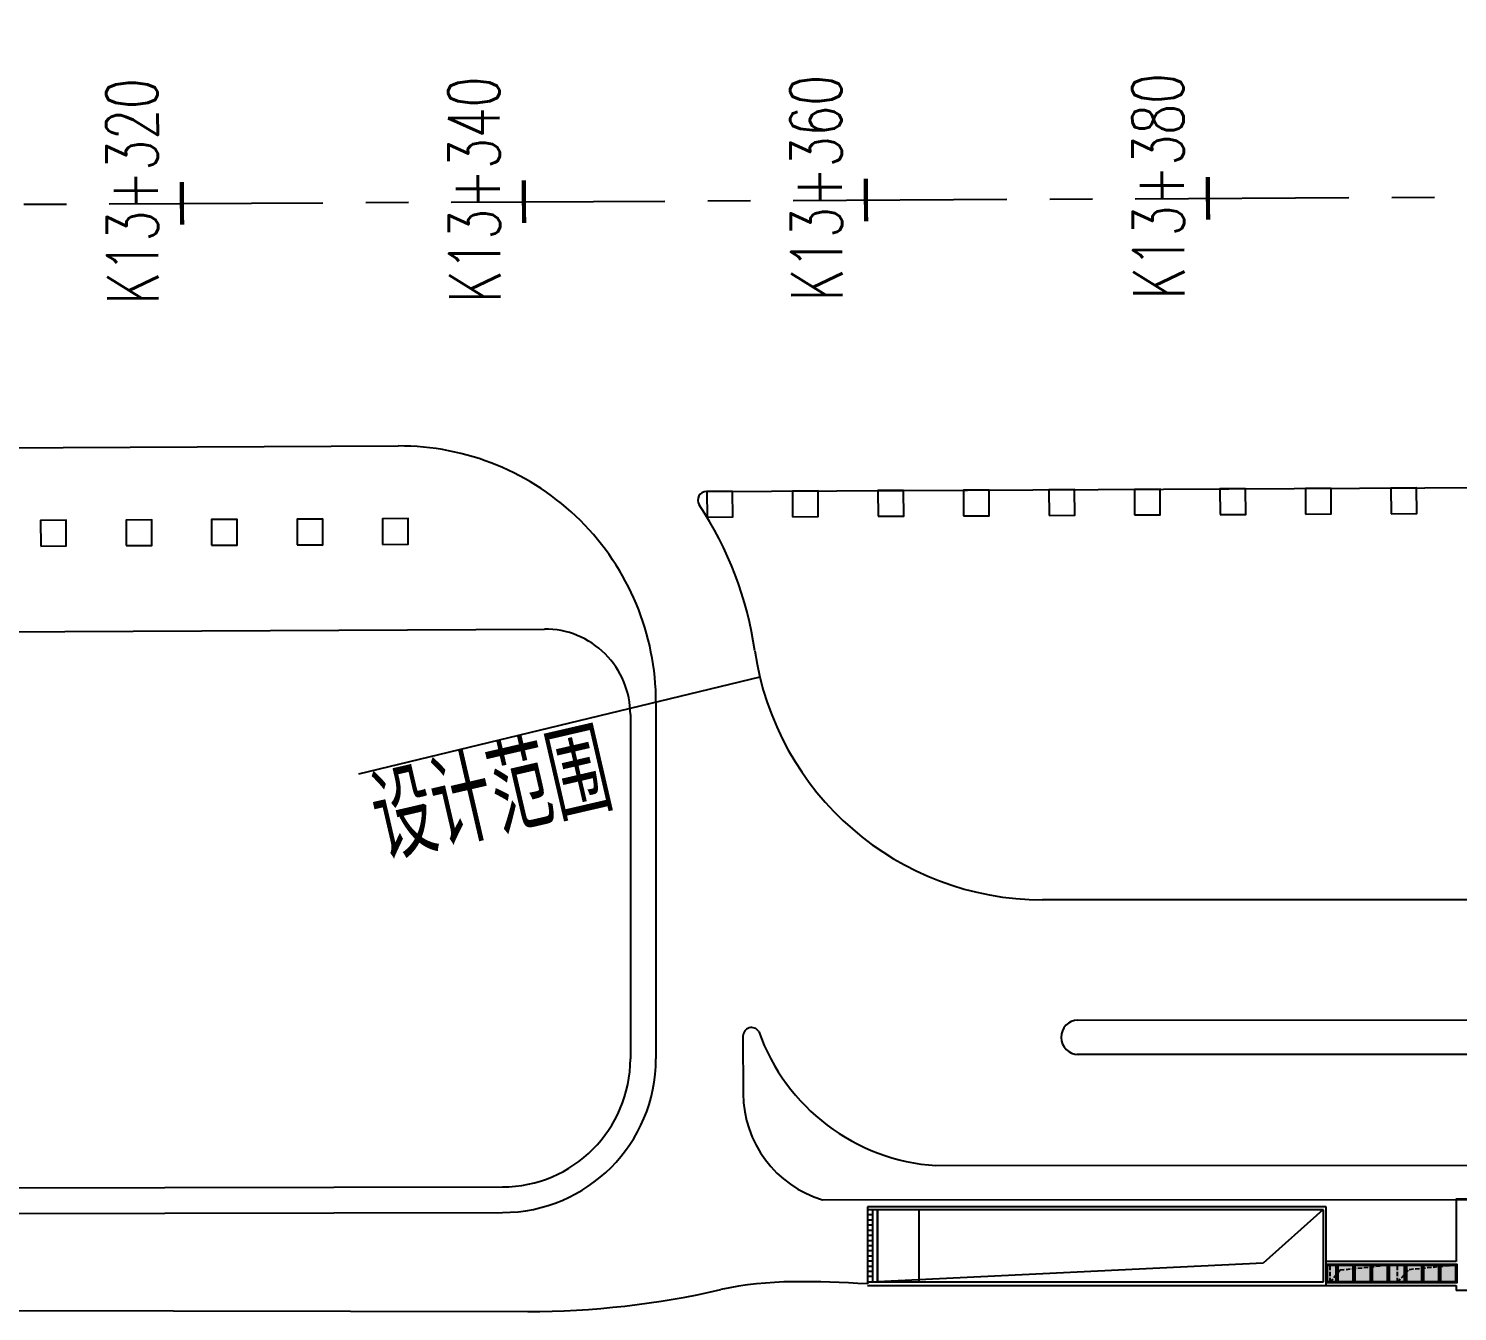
# Model space of a CAD drawing. Extents: x 113363 to 119694, y 18926 to 19620.
# Drawn here: x 117478.2 to 117561.8, y 19218.5 to 19293.5 of the extents above; entities that cross this region are included whole.
import ezdxf
from ezdxf.enums import TextEntityAlignment as Align

# ---------------------------------------------------------------- set-up
doc = ezdxf.new("R2010")
doc.units = 0
for name, pattern in [('CENTER', [2, 1.25, -0.25, 0.25, -0.25]), ('CONTINOUS', [0]), ('DASH', [0.35, 0.25, -0.1])]:
    doc.linetypes.add(name, pattern=pattern)
for name, color, linetype in [('AXIS', 2, 'Continuous'), ('FW', 4, 'Continuous'), ('SGFW', 4, 'Continuous'), ('SZ-ZH-DIM', 7, 'Continuous'), ('人行道', 1, 'Continuous'), ('构筑物', 41, 'Continuous'), ('树池绿化', 3, 'Continuous'), ('立道牙', 5, 'Continuous')]:
    doc.layers.add(name, color=color, linetype=linetype)
doc.styles.add('hysztext', font='txtd.shx', dxfattribs={"width": 0.7, "bigfont": 'hztxt.shx'})
doc.styles.add('HZTXT', font='ROMANS', dxfattribs={"width": 0.75, "bigfont": 'HZTXT'})

# ---------------------------------------------------------------- blocks, each defined once
blk = doc.blocks.new('11')
at = {"layer": '树池绿化', "linetype": 'CONTINOUS'}
blk.add_lwpolyline([(0, 0), (1.5, 0), (1.5, 1.5), (0, 1.5)], close=True, dxfattribs=at)

msp = doc.modelspace()

# ---------------------------------------------------------------- hatches: boundary and pattern name
at = {"layer": '构筑物'}
h = msp.add_hatch(dxfattribs=at)
h.set_pattern_fill('HEX', color=256, scale=0.100134, style=0)
h.set_pattern_definition([(0, (-150.121156, -25.73701), (0, 0.021679584238), [0.0125167137925, -0.025033427585]), (120, (-150.121156, -25.73701), (-0.0187750706934, -0.010839792119), [0.0125167137925, -0.025033427585]), (60, (-150.10864, -25.73701), (-0.0187750706934, 0.010839792119), [0.0125167137925, -0.025033427585])])
h.paths.add_polyline_path([(117560.838, 19221.198), (117561.699, 19221.198), (117561.699, 19220.236), (117560.838, 19220.236)])
h.paths.add_polyline_path([(117559.837, 19221.198), (117560.698, 19221.198), (117560.698, 19220.236), (117559.837, 19220.236)])
h.paths.add_polyline_path([(117558.836, 19221.198), (117559.697, 19221.198), (117559.697, 19220.236), (117558.836, 19220.236)])
h.paths.add_polyline_path([(117557.834, 19221.198), (117558.695, 19221.198), (117558.695, 19220.236), (117557.834, 19220.236)])
h.paths.add_polyline_path([(117556.833, 19221.198), (117557.694, 19221.198), (117557.694, 19220.236), (117556.833, 19220.236)])
h.paths.add_polyline_path([(117555.832, 19221.198), (117556.693, 19221.198), (117556.693, 19220.236), (117555.832, 19220.236)])
h.paths.add_polyline_path([(117554.83, 19221.198), (117555.691, 19221.198), (117555.691, 19220.236), (117554.83, 19220.236)])
h.paths.add_polyline_path([(117554.204, 19221.198), (117554.69, 19221.198), (117554.69, 19220.236), (117554.204, 19220.236)])

# ---------------------------------------------------------------- linework, layer by layer
at = {"layer": 'AXIS', "color": 211, "linetype": 'CENTER', "ltscale": 10}
msp.add_line((113543.008, 19263.619), (119536.495, 19293.532), dxfattribs=at)
at = {"layer": 'FW', "linetype": 'CONTINOUS'}
msp.add_line((117521.016, 19255.586), (117497.543, 19249.918), dxfattribs=at)
at = {"layer": 'SZ-ZH-DIM'}
for points in [[(117547.208, 19284.854, 0.25, 0.25, 0), (117547.22, 19282.354, 0.25, 0.25, 0)], [(117487.208, 19284.554, 0.25, 0.25, 0), (117487.221, 19282.054, 0.25, 0.25, 0)], [(117507.208, 19284.654, 0.25, 0.25, 0), (117507.221, 19282.154, 0.25, 0.25, 0)], [(117527.208, 19284.754, 0.25, 0.25, 0), (117527.22, 19282.254, 0.25, 0.25, 0)]]:
    msp.add_lwpolyline(points, format="xyseb", dxfattribs=at)
at = {"layer": '人行道', "ltscale": 10}
for p, q in [((117369.927, 19257.719), (117508.411, 19258.41)), ((117513.436, 19253.41), (117513.436, 19233.281)), ((117466.439, 19225.698), (117505.951, 19225.781))]:
    msp.add_line(p, q, dxfattribs=at)
for centre, radius, start, end in [((117508.436, 19253.41), 5, 359.99999, 90.28596), ((117505.936, 19233.281), 7.5, 270.12009, 359.99999)]:
    msp.add_arc(centre, radius, start, end, dxfattribs=at)
at = {"layer": '构筑物'}
for p, q in [((117569.907, 19225.064), (117561.717, 19225.064)), ((117569.91, 19225.048), (117561.72, 19225.048)), ((117561.72, 19225.048), (117561.72, 19221.418)), ((117527.296, 19224.622), (117527.296, 19220.112)), ((117554.134, 19224.622), (117527.296, 19224.622)), ((117553.971, 19224.438), (117527.296, 19224.438)), ((117527.596, 19224.438), (117527.296, 19224.438)), ((117527.596, 19224.138), (117527.296, 19224.138)), ((117527.596, 19224.438), (117527.596, 19220.232)), ((117527.896, 19220.232), (117527.896, 19224.438)), ((117527.896, 19224.438), (117527.896, 19220.232)), ((117530.3, 19224.438), (117530.3, 19220.232)), ((117553.931, 19224.438), (117550.451, 19221.326)), ((117553.971, 19220.232), (117553.971, 19224.438)), ((117554.134, 19220.016), (117554.134, 19224.622)), ((117527.596, 19223.837), (117527.296, 19223.837)), ((117527.596, 19223.537), (117527.296, 19223.537)), ((117527.596, 19223.236), (117527.296, 19223.236)), ((117527.596, 19222.936), (117527.296, 19222.936)), ((117527.596, 19222.636), (117527.296, 19222.636)), ((117527.596, 19222.335), (117527.296, 19222.335)), ((117527.596, 19222.035), (117527.296, 19222.035)), ((117527.596, 19221.734), (117527.296, 19221.734)), ((117527.596, 19221.434), (117527.296, 19221.434)), ((117561.72, 19221.418), (117554.134, 19221.418)), ((117527.596, 19221.134), (117527.296, 19221.134)), ((117527.596, 19220.833), (117527.296, 19220.833)), ((117550.451, 19221.326), (117527.896, 19220.232)), ((117527.596, 19220.533), (117527.296, 19220.533)), ((117527.296, 19220.232), (117553.971, 19220.232)), ((117527.299, 19220.016), (117554.134, 19220.016)), ((117554.094, 19220.016), (117561.72, 19220.016)), ((117561.72, 19220.016), (117561.72, 19219.716)), ((117570.881, 19219.716), (117561.72, 19219.716))]:
    msp.add_line(p, q, dxfattribs=at)
at = {"layer": '构筑物', "linetype": 'DASH'}
for p, q in [((117561.72, 19221.218), (117554.134, 19221.218)), ((117554.36, 19220.216), (117554.36, 19221.218)), ((117557.789, 19221.218), (117557.789, 19220.216)), ((117558.29, 19220.216), (117558.29, 19221.218)), ((117561.72, 19221.218), (117561.72, 19220.216)), ((117558.04, 19220.216), (117554.134, 19220.216)), ((117558.04, 19220.216), (117561.72, 19220.216))]:
    msp.add_line(p, q, dxfattribs=at)
at = {"layer": '构筑物'}
for points in [[(117554.134, 19221.268), (117561.77, 19221.268), (117561.77, 19220.166), (117554.134, 19220.166)], [(117554.204, 19221.198), (117554.69, 19221.198), (117554.69, 19220.236), (117554.204, 19220.236)], [(117554.76, 19221.268), (117555.762, 19221.268), (117555.762, 19220.166), (117554.76, 19220.166)], [(117554.83, 19221.198), (117555.691, 19221.198), (117555.691, 19220.236), (117554.83, 19220.236)], [(117555.762, 19221.268), (117556.763, 19221.268), (117556.763, 19220.166), (117555.762, 19220.166)], [(117555.832, 19221.198), (117556.693, 19221.198), (117556.693, 19220.236), (117555.832, 19220.236)], [(117556.763, 19221.268), (117557.764, 19221.268), (117557.764, 19220.166), (117556.763, 19220.166)], [(117556.833, 19221.198), (117557.694, 19221.198), (117557.694, 19220.236), (117556.833, 19220.236)], [(117557.764, 19221.268), (117558.766, 19221.268), (117558.766, 19220.166), (117557.764, 19220.166)], [(117557.834, 19221.198), (117558.695, 19221.198), (117558.695, 19220.236), (117557.834, 19220.236)], [(117558.766, 19221.268), (117559.767, 19221.268), (117559.767, 19220.166), (117558.766, 19220.166)], [(117558.836, 19221.198), (117559.697, 19221.198), (117559.697, 19220.236), (117558.836, 19220.236)], [(117559.767, 19221.268), (117560.768, 19221.268), (117560.768, 19220.166), (117559.767, 19220.166)], [(117559.837, 19221.198), (117560.698, 19221.198), (117560.698, 19220.236), (117559.837, 19220.236)], [(117560.768, 19221.268), (117561.77, 19221.268), (117561.77, 19220.166), (117560.768, 19220.166)], [(117560.838, 19221.198), (117561.699, 19221.198), (117561.699, 19220.236), (117560.838, 19220.236)]]:
    msp.add_lwpolyline(points, close=True, dxfattribs=at)
at = {"layer": '构筑物', "linetype": 'DASH'}
for points in [[(117554.36, 19220.216), (117554.939, 19220.921), (117557.789, 19221.218)], [(117558.29, 19220.216), (117558.985, 19220.959), (117561.699, 19221.218)]]:
    msp.add_lwpolyline(points, dxfattribs=at)
at = {"layer": '立道牙', "ltscale": 10}
for p, q in [((117373.925, 19268.489), (117499.861, 19269.117)), ((117517.879, 19266.457), (117619.625, 19266.965)), ((117514.936, 19254.117), (117514.936, 19233.281)), ((117514.936, 19254.117), (117514.936, 19233.281)), ((117584.283, 19242.576), (117537.542, 19242.576)), ((117539.604, 19235.537), (117595.72, 19235.572)), ((117520.022, 19234.602), (117520.037, 19231.237)), ((117539.543, 19233.537), (117601.403, 19233.575)), ((117531.303, 19227.029), (117615.219, 19227.081)), ((117524.679, 19225.025), (117621.346, 19225.085)), ((117430.647, 19218.609), (117507.434, 19218.498))]:
    msp.add_line(p, q, dxfattribs=at)
at = {"layer": '立道牙'}
msp.add_line((117466.442, 19224.198), (117505.954, 19224.281), dxfattribs=at)
at = {"layer": '立道牙', "ltscale": 10}
for centre, radius, start, end in [((117499.936, 19254.117), 15, 359.99999, 90.28596), ((117517.882, 19265.957), 0.5, 90.28596, 213.41398), ((117499.936, 19254.117), 21, 8.25893, 33.41398), ((117537.542, 19259.576), 17, 188.25893, 270), ((117520.522, 19234.604), 0.5, 31.98209, 180.25299), ((117532.077, 19238.813), 11.809, 199.51073, 266.24277), ((117539.629, 19234.536), 1.002, 91.44528, 269.88837), ((117505.936, 19233.281), 9, 270.12009, 359.99999), ((117526.537, 19231.254), 6.5, 180.16069, 253.39604), ((117507.507, 19268.497), 50, 269.91647, 282.97837)]:
    msp.add_arc(centre, radius, start, end, dxfattribs=at)
msp.add_open_spline([(117527.296, 19220.112), (117524.378, 19220.257), (117521.46, 19220.402), (117518.736, 19219.775)], degree=3, dxfattribs=at)

# ---------------------------------------------------------------- block references
at = {"linetype": 'ByBlock', "rotation": 0.2859569522687953}
for p in [(117527.922, 19265.007), (117532.921, 19265.032), (117537.921, 19265.057), (117542.921, 19265.082), (117547.921, 19265.107), (117552.921, 19265.132), (117557.921, 19265.157), (117517.922, 19264.957), (117522.922, 19264.982), (117493.952, 19263.338), (117498.952, 19263.363), (117478.953, 19263.263), (117483.952, 19263.288), (117488.952, 19263.313)]:
    msp.add_blockref('11', p, dxfattribs=at)

# ---------------------------------------------------------------- texts
at = {"layer": 'SGFW', "linetype": 'Continuous', "style": 'HZTXT', "width": 0.7}
msp.add_text('设计范围', height=5, rotation=13.04514, dxfattribs=at).set_placement((117499.052, 19244.713, 145))
at = {"layer": 'SZ-ZH-DIM', "style": 'hysztext', "width": 0.7}
for s, p in [(' K13+320', (117486.715, 19283.302)), (' K13+340', (117506.714, 19283.402)), (' K13+360', (117526.714, 19283.501)), (' K13+380', (117546.714, 19283.601))]:
    msp.add_text(s, height=3, rotation=90.28596, dxfattribs=at).set_placement(p, align=Align.BOTTOM_CENTER)

doc.saveas('drawing.dxf')
